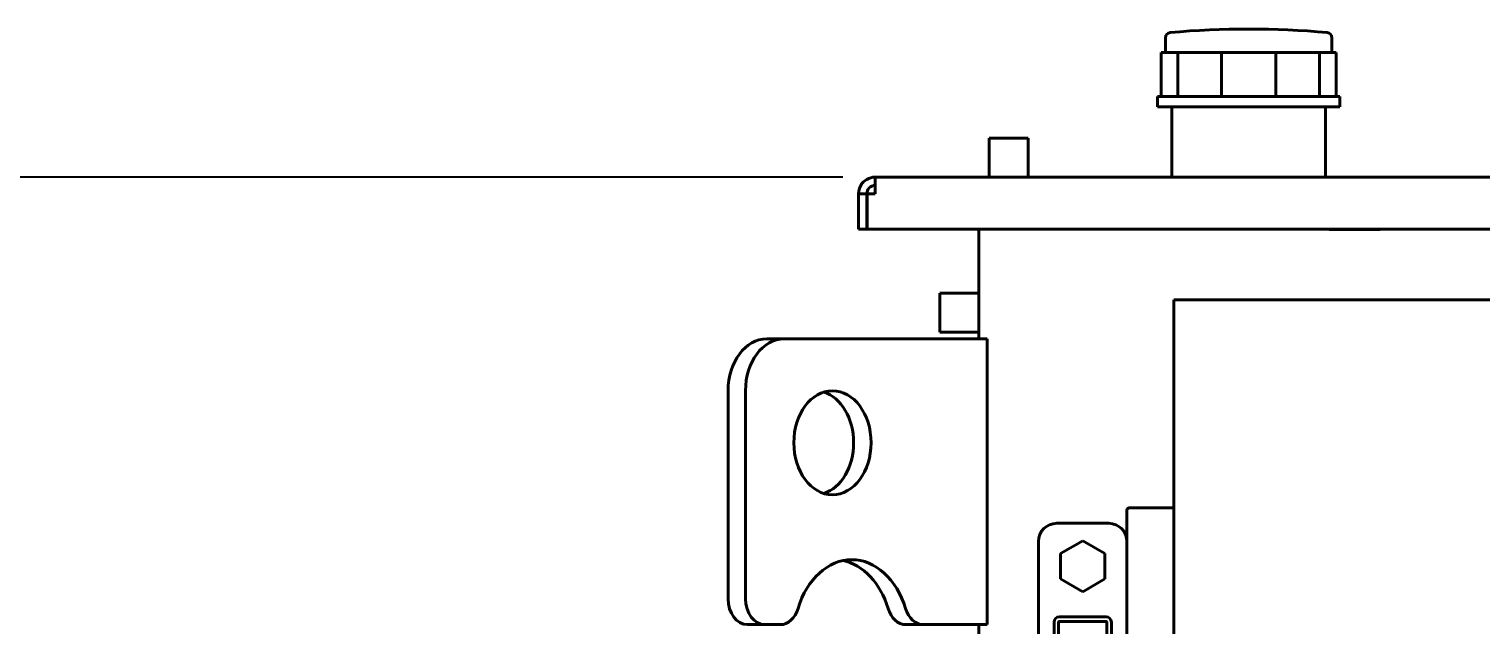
# Model space of a CAD drawing. Header units: millimetres. Extents: x 0 to 5945, y 0 to 4205.
# Drawn here: x 1139 to 1697, y 1520 to 1750 of the extents above; entities that cross this region are included whole.
import ezdxf

# ---------------------------------------------------------------- set-up
doc = ezdxf.new("R2010")
doc.units = ezdxf.units.MM
doc.header["$LTSCALE"] = 5
doc.layers.add('가시적인 것(ISO)', color=3, linetype='Continuous', lineweight=40)
doc.layers.add('치수(ISO)', color=2, linetype='Continuous', lineweight=25)
doc.styles.add('치수 텍스트_PSTEK_POSCO', font='isocp.shx')
doc.dimstyles.new('치수_PSTEK_POSCO', dxfattribs={"dimscale": 5, "dimtxt": 5, "dimasz": 2.5, "dimexe": 2, "dimexo": 2.5, "dimgap": 1, "dimtad": 1, "dimrnd": 1e-08, "dimdsep": 46, "dimtxsty": '치수 텍스트_PSTEK_POSCO', "dimcen": 0.09, "dimdle": 10, "dimclrd": 7, "dimclre": 7, "dimclrt": 2, "dimadec": 1, "dimazin": 2, "dimtfac": 1, "dimtmove": 0, "dimatfit": 3, "dimfxl": 0, "dimtolj": 1, "dimlwd": -1, "dimlwe": -1, "dimarcsym": 0})

# ---------------------------------------------------------------- blocks, each defined once
blk = doc.blocks.new('*D23')
at = {"layer": 'Defpoints', "color": 0}
for p in [(1464.08, 1692.59), (1014.08, 574.39), (1511.38, 574.39)]:
    blk.add_point(p, dxfattribs=at)
at = {"layer": '치수(ISO)', "color": 7}
for p, q in [((1451.58, 1692.59), (1004.08, 1692.59)), ((1014.08, 1680.09), (1014.08, 586.89)), ((1498.88, 574.39), (1004.08, 574.39))]:
    blk.add_line(p, q, dxfattribs=at)
for points in [[(1011.99, 1680.09), (1016.16, 1680.09), (1014.08, 1692.59)], [(1011.99, 586.89), (1016.16, 586.89), (1014.08, 574.39)]]:
    blk.add_solid(points, dxfattribs=at)
at = {"layer": '치수(ISO)', "color": 2, "insert": (996.57, 1096.49), "char_height": 25, "attachment_point": 4, "rotation": 90, "style": '치수 텍스트_PSTEK_POSCO'}
blk.add_mtext('\\A1;1118.2', dxfattribs=at)

msp = doc.modelspace()

# ---------------------------------------------------------------- linework, layer by layer
at = {"layer": '가시적인 것(ISO)'}
for p, q in [((1575.676, 1740.594), (1575.676, 1746.251)), ((1639.676, 1740.594), (1639.676, 1746.251)), ((1574.03, 1740.594), (1577.243, 1740.594)), ((1574.03, 1723.594), (1574.03, 1740.594)), ((1577.243, 1740.594), (1580.456, 1740.594)), ((1580.456, 1740.594), (1588.867, 1740.594)), ((1580.456, 1723.594), (1580.456, 1740.594)), ((1588.867, 1740.594), (1597.279, 1740.594)), ((1597.279, 1723.594), (1597.279, 1740.594)), ((1597.279, 1740.594), (1607.676, 1740.594)), ((1607.676, 1740.594), (1618.074, 1740.594)), ((1618.074, 1723.594), (1618.074, 1740.594)), ((1618.074, 1740.594), (1626.486, 1740.594)), ((1626.486, 1740.594), (1634.897, 1740.594)), ((1634.897, 1723.594), (1634.897, 1740.594)), ((1634.897, 1740.594), (1638.11, 1740.594)), ((1638.11, 1740.594), (1641.323, 1740.594)), ((1641.323, 1723.594), (1641.323, 1740.594)), ((1642.676, 1723.594), (1572.676, 1723.594)), ((1572.676, 1719.594), (1572.676, 1723.594)), ((1572.676, 1719.594), (1642.676, 1719.594)), ((1578.176, 1692.594), (1578.176, 1719.594)), ((1637.176, 1692.594), (1637.176, 1719.594)), ((1642.676, 1719.594), (1642.676, 1723.594)), ((1507.876, 1707.594), (1522.876, 1707.594)), ((1507.876, 1707.594), (1507.876, 1692.594)), ((1522.876, 1707.594), (1522.876, 1692.594)), ((1464.076, 1692.594), (2158.676, 1692.594)), ((1464.076, 1692.594), (1464.076, 1689.394)), ((1460.876, 1686.194), (1457.676, 1686.194)), ((1457.676, 1686.194), (1457.676, 1672.594)), ((1460.876, 1672.594), (1460.876, 1686.194)), ((1464.076, 1686.194), (1460.976, 1686.194)), ((1460.976, 1686.194), (1460.976, 1672.594)), ((1464.076, 1689.394), (1464.076, 1686.194)), ((1457.676, 1672.594), (1460.876, 1672.594)), ((2161.776, 1672.594), (1460.976, 1672.594)), ((1503.876, 1630.394), (1503.876, 1672.594)), ((1638.561, 1672.594), (1638.561, 1672.394)), ((1643.469, 1672.394), (1638.561, 1672.394)), ((1643.469, 1672.594), (1643.469, 1672.394)), ((1653.284, 1672.394), (1643.469, 1672.394)), ((1653.284, 1672.594), (1653.284, 1672.394)), ((1658.191, 1672.394), (1653.284, 1672.394)), ((1658.191, 1672.594), (1658.191, 1672.394)), ((1488.876, 1632.894), (1488.876, 1647.894)), ((1488.876, 1647.894), (1503.876, 1647.894)), ((1578.876, 1645.394), (2108.876, 1645.394)), ((1578.876, 1075.394), (1578.876, 1645.394)), ((1429.076, 1630.394), (1422.381, 1630.394)), ((1429.076, 1630.394), (1507.067, 1630.394)), ((1488.876, 1632.894), (1503.876, 1632.894)), ((1507.067, 1630.394), (1507.067, 1520.394)), ((1407.525, 1610.394), (1407.525, 1530.394)), ((1414.221, 1530.394), (1414.221, 1610.394)), ((1560.876, 1506.394), (1560.876, 1564.394)), ((1561.876, 1565.394), (1567.876, 1565.394)), ((1567.876, 1565.394), (1578.876, 1565.394)), ((1553.876, 1559.394), (1533.876, 1559.394)), ((1526.876, 1552.394), (1526.876, 1406.394)), ((1543.876, 1552.709), (1535.376, 1547.802)), ((1552.376, 1547.802), (1543.876, 1552.709)), ((1535.376, 1547.802), (1535.376, 1537.987)), ((1552.376, 1537.987), (1552.376, 1547.802)), ((1535.376, 1537.987), (1543.876, 1533.079)), ((1543.876, 1533.079), (1552.376, 1537.987)), ((1414.953, 1520.394), (1421.648, 1520.394)), ((1427.531, 1520.394), (1421.648, 1520.394)), ((1475.921, 1520.394), (1482.616, 1520.394)), ((1507.067, 1520.394), (1482.616, 1520.394)), ((1503.876, 1094.394), (1503.876, 1520.394)), ((1532.876, 1437.394), (1532.876, 1521.394)), ((1534.609, 1521.394), (1534.609, 1437.394)), ((1534.876, 1523.394), (1552.876, 1523.394)), ((1552.876, 1521.662), (1534.876, 1521.662)), ((1553.144, 1437.394), (1553.144, 1521.394)), ((1554.876, 1521.394), (1554.876, 1437.394))]:
    msp.add_line(p, q, dxfattribs=at)
for centre, radius, start, end in [((1577.676, 1746.251), 2, 95.13004, 180), ((1607.676, 1412.086), 337.509, 84.86996, 95.13004), ((1637.676, 1746.251), 2, 0, 84.86996), ((1464.076, 1686.194), 6.4, 90, 150), ((1464.076, 1686.194), 6.4, 150, 180), ((1464.076, 1686.194), 3.2, 90, 180), ((1561.876, 1564.394), 1, 90, 180), ((1533.876, 1552.394), 7, 90, 180), ((1553.876, 1552.394), 7, 0, 90), ((1534.876, 1521.394), 2, 90, 180), ((1534.876, 1521.394), 0.268, 90, 180), ((1552.876, 1521.394), 2, 0, 90), ((1552.876, 1521.394), 0.268, 0, 90)]:
    msp.add_arc(centre, radius, start, end, dxfattribs=at)
for centre, major_axis, start_param, end_param in [((1422.381, 1610.394), (0, 20), 0, 1.5707963), ((1429.076, 1610.394), (0, 20), 0, 1.5707963), ((1440.95, 1590.394), (0, -20), 0.2273056, 2.914287), ((1455.073, 1515.394), (0, 30), 5.0967858, 7.4695849), ((1448.378, 1515.394), (0, 30), 5.0967858, 6.1323788), ((1414.953, 1530.394), (0, -10), 4.712389, 6.2831853), ((1421.648, 1530.394), (0, -10), 4.712389, 6.2831853), ((1427.531, 1530.394), (0, -10), 0, 1.1863996), ((1475.921, 1530.394), (0, -10), 5.0967858, 6.2831853), ((1482.616, 1530.394), (0, -10), 5.0967858, 6.2831853)]:
    msp.add_ellipse(centre, major_axis=major_axis, ratio=0.742772, start_param=start_param, end_param=end_param, dxfattribs=at)
msp.add_ellipse((1447.646, 1590.394), major_axis=(0, 20), ratio=0.742772, dxfattribs=at)

# ---------------------------------------------------------------- dimensions: what is measured, and where the dimension line sits
at = {"layer": '치수(ISO)', "color": 7}
dim = msp.add_linear_dim(base=(1014.076, 574.394), p1=(1464.076, 1692.594), p2=(1511.376, 574.394), angle=90, dimstyle='치수_PSTEK_POSCO', override={"dimdec": 2, "dimtp": 0, "dimtm": 0, "dimtdec": 2, "dimtofl": 0, "dimatfit": 1}, dxfattribs=at)
dim.commit()
dim.dimension.update_dxf_attribs({"geometry": '*D23', "text_midpoint": (1014.076, 1133.494), "dimtype": 160})

doc.saveas('drawing.dxf')
